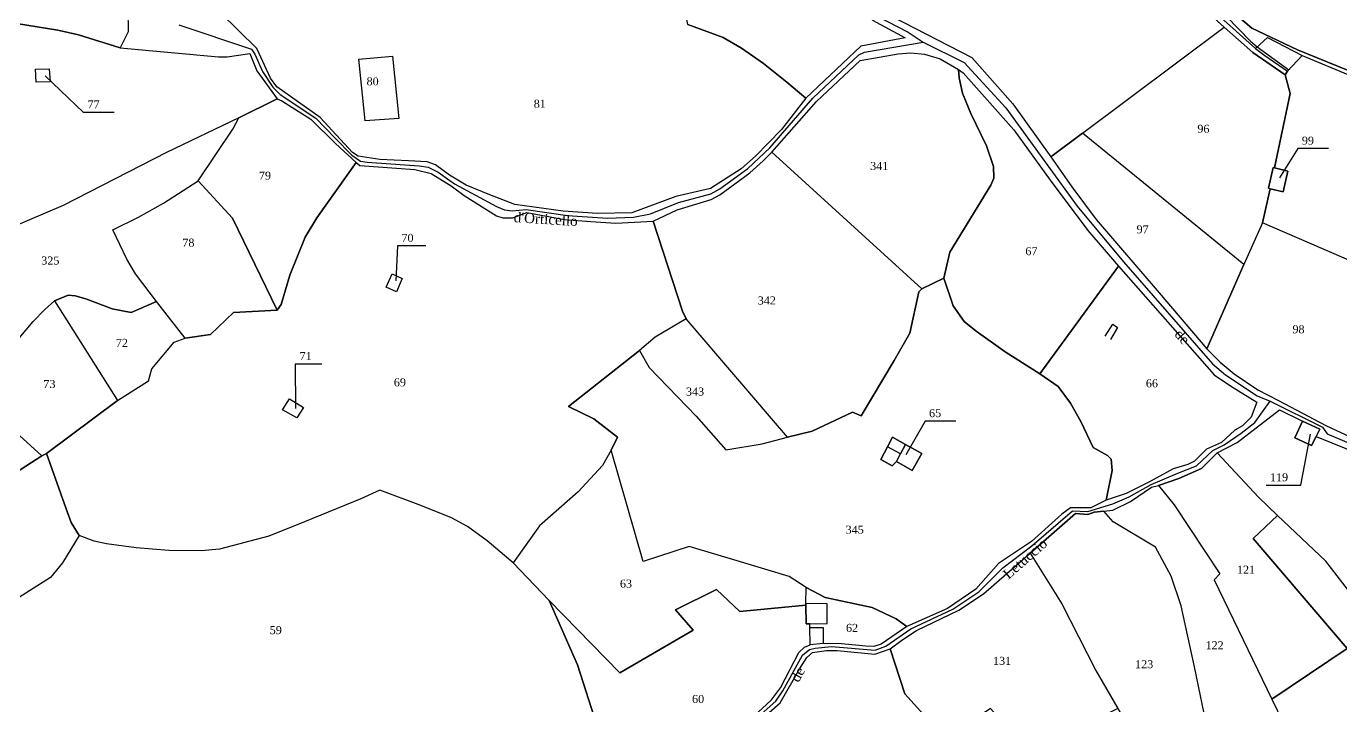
# Model space of a CAD drawing. Extents: x 1204521 to 1207304, y 6151741 to 6153999.
# Drawn here: x 1206686.7 to 1207015.1, y 6153472.7 to 6153642.6 of the extents above; entities that cross this region are included whole.
import ezdxf

# ---------------------------------------------------------------- set-up
doc = ezdxf.new("R2010")
doc.units = 0
doc.linetypes.add('CONTINU', pattern=[0])
for name, color, linetype in [('1LIEUDIT', 7, 'CONTINU'), ('1PARCELLE', 7, 'CONTINU'), ('1SECTION', 7, 'CONTINU'), ('1SUBDSECT', 7, 'CONTINU'), ('1TRONFLUV', 7, 'CONTINU'), ('1TROUPARCELLE', 7, 'CONTINU'), ('1ZONCOMM', 7, 'CONTINU'), ('3BATIDUR', 7, 'CONTINU'), ('3FISCLINE', 7, 'CONTINUOUS'), ('3FLECHEPAR', 7, 'CONTINU'), ('3PARCELLETEX', 7, 'CONTINU'), ('3ZONCOMMTEX', 7, 'CONTINU')]:
    doc.layers.add(name, color=color, linetype=linetype)
doc.styles.get("Standard").update_dxf_attribs({"font": 'Times New Roman'})

msp = doc.modelspace()

# ---------------------------------------------------------------- linework, layer by layer
at = {"layer": '1LIEUDIT'}
for points in [[(1207019.09, 6153630.74), (1207004.33, 6153636.68), (1206992.89, 6153642.11), (1206966.23, 6153664.88)], [(1206868.14, 6153467.34), (1206875.03, 6153473.44), (1206879.98, 6153481.99), (1206881.75, 6153484.77), (1206883.15, 6153486.04), (1206886.63, 6153486.49), (1206889.29, 6153486.54), (1206898.74, 6153485.59), (1206902.53, 6153486.93), (1206905.47, 6153489.09), (1206909.14, 6153491.5), (1206919.66, 6153496.62), (1206925.86, 6153500.68), (1206937.53, 6153510.84), (1206948.89, 6153520.8), (1206951.91, 6153520.53), (1206953.48, 6153521.12), (1206955.96, 6153521.36), (1206958.17, 6153521.64), (1206962.57, 6153523.77), (1206967.84, 6153527.34), (1206969.62, 6153527.78), (1206974.64, 6153529.51), (1206980.36, 6153531.99), (1206984.24, 6153535.97), (1206989.23, 6153538.53), (1206999.86, 6153546.71), (1207005.61, 6153543.9), (1207009.87, 6153541.85), (1207008.96, 6153540.04), (1207020.34, 6153535.47)], [(1206868.14, 6153467.34), (1206875.03, 6153473.44), (1206879.98, 6153481.99), (1206881.75, 6153484.77), (1206883.15, 6153486.04), (1206886.63, 6153486.49), (1206889.29, 6153486.54), (1206898.74, 6153485.59), (1206902.53, 6153486.93), (1206905.47, 6153489.09), (1206909.14, 6153491.5), (1206919.66, 6153496.62), (1206925.86, 6153500.68), (1206937.53, 6153510.84), (1206948.89, 6153520.8), (1206951.91, 6153520.53), (1206953.48, 6153521.12), (1206955.96, 6153521.36), (1206958.17, 6153521.64), (1206962.57, 6153523.77), (1206967.84, 6153527.34), (1206969.62, 6153527.78), (1206974.64, 6153529.51), (1206980.36, 6153531.99), (1206984.24, 6153535.97), (1206989.23, 6153538.53), (1206999.86, 6153546.71), (1207005.61, 6153543.9), (1207009.87, 6153541.85), (1207008.96, 6153540.04), (1207020.34, 6153535.47)]]:
    msp.add_lwpolyline(points, dxfattribs=at)
at = {"layer": '1PARCELLE'}
for points in [[(1206683.03, 6153694.46), (1206687.76, 6153690.14), (1206690.2, 6153686.95), (1206701.74, 6153661.17), (1206704.81, 6153654.39), (1206707.32, 6153650.19), (1206712.08, 6153646.85), (1206712.12, 6153641.2), (1206710.12, 6153637.24), (1206699.76, 6153640.5), (1206694.55, 6153641.66), (1206684.27, 6153643.28)], [(1206852, 6153643.06), (1206860.82, 6153639.79), (1206865.39, 6153637.1), (1206870.87, 6153633.26), (1206876.72, 6153628.66), (1206881.5, 6153624.63), (1206875.35, 6153616.8), (1206868.87, 6153610.08), (1206865.3, 6153606.97), (1206857.67, 6153602.04), (1206849.02, 6153600.01), (1206843.85, 6153598.08), (1206838.02, 6153595.94), (1206829.41, 6153595.79), (1206820.81, 6153596.37), (1206820.81, 6153596.37), (1206808.78, 6153598.01), (1206802.54, 6153600.45), (1206796.59, 6153602.85), (1206792.4, 6153605.33), (1206788.94, 6153607.92), (1206786.82, 6153608.68), (1206782.17, 6153608.96), (1206775.05, 6153609.25), (1206769.59, 6153610.16), (1206768.16, 6153611.01), (1206760.09, 6153619.82), (1206749.26, 6153627.43), (1206747.7, 6153629.66), (1206744.27, 6153637.03), (1206735.17, 6153646.02)], [(1206684.27, 6153643.28), (1206694.55, 6153641.66), (1206699.76, 6153640.5), (1206710.12, 6153637.24), (1206734.71, 6153634.99), (1206736.88, 6153634.93), (1206742.55, 6153635.82), (1206744.28, 6153631.46), (1206749.37, 6153624.43), (1206739.79, 6153619.73), (1206721.71, 6153611.02), (1206695.88, 6153597.81), (1206682.4, 6153592.04)], [(1206682.73, 6153562), (1206688.4, 6153568.82), (1206691.29, 6153571.81), (1206693.73, 6153573.93), (1206697.11, 6153575.36), (1206698.87, 6153575.24), (1206701.57, 6153574.46), (1206708.18, 6153571.97), (1206712.93, 6153571.03), (1206719.26, 6153573.78), (1206714, 6153580.68), (1206711.82, 6153584.37), (1206708.32, 6153591.73), (1206714.75, 6153594.86), (1206721, 6153598.35), (1206729.61, 6153603.94), (1206738.32, 6153616.89), (1206739.79, 6153619.73), (1206739.79, 6153619.73), (1206721.71, 6153611.02), (1206695.88, 6153597.81), (1206682.4, 6153592.04)], [(1206673.9, 6153550.31), (1206690.59, 6153535.22), (1206682.57, 6153530.06)], [(1206682.57, 6153530.06), (1206690.59, 6153535.22), (1206691.76, 6153535.76), (1206696.61, 6153521.94), (1206697.94, 6153518.56), (1206699.9, 6153515.27), (1206695.7, 6153508.45), (1206692.7, 6153504.75), (1206682.2, 6153498.1)], [(1206829.3, 6153467.63), (1206824.41, 6153482.95), (1206817.3, 6153498.99), (1206808.33, 6153508.41), (1206808.33, 6153508.41), (1206801.83, 6153513.98), (1206796.96, 6153517.49), (1206792.92, 6153519.7), (1206785.27, 6153522.74), (1206775.03, 6153526.58), (1206770.29, 6153524.42), (1206756.21, 6153518.67), (1206747.28, 6153515.1), (1206735, 6153511.86), (1206730.43, 6153511.47), (1206722.33, 6153511.52), (1206714.12, 6153512.16), (1206706.75, 6153513.2), (1206703.68, 6153513.88), (1206699.9, 6153515.27), (1206695.7, 6153508.45), (1206692.7, 6153504.75), (1206682.2, 6153498.1)], [(1206868.32, 6153469.96), (1206872.85, 6153474.16), (1206875.13, 6153477.18), (1206879.72, 6153486.05), (1206881.14, 6153487.35), (1206882.59, 6153487.92), (1206882.59, 6153487.92), (1206882.46, 6153492.26), (1206882.44, 6153493.17), (1206881.55, 6153493.16), (1206881.47, 6153497.89), (1206864.95, 6153496.28), (1206859.12, 6153501.74), (1206848.92, 6153496.7), (1206853.3, 6153491.57), (1206835, 6153480.96), (1206817.3, 6153498.99), (1206824.41, 6153482.95), (1206829.3, 6153467.63)]]:
    msp.add_lwpolyline(points, dxfattribs=at)
for points in [[(1206944.2, 6153684.88), (1206891.26, 6153658.57), (1206900.13, 6153646.58), (1206922.94, 6153634.81), (1206933.22, 6153623.19), (1206942.66, 6153609.97), (1206950.63, 6153615.84), (1206986, 6153642.39), (1206982.57, 6153645.46), (1206964.13, 6153656.64), (1206962.52, 6153658.26), (1206944.2, 6153684.88)], [(1206852, 6153643.06), (1206850.62, 6153649.78), (1206880.03, 6153660.15), (1206882.5, 6153661.72), (1206885.08, 6153663.61), (1206885.55, 6153660.2), (1206898.14, 6153644.1), (1206906.28, 6153639.67), (1206895.18, 6153637.64), (1206881.5, 6153624.63), (1206876.72, 6153628.66), (1206870.87, 6153633.26), (1206865.39, 6153637.1), (1206860.82, 6153639.79), (1206852, 6153643.06)], [(1206997.49, 6153601.98), (1206995.58, 6153593.49), (1206990.89, 6153583.02), (1206950.63, 6153615.84), (1206986, 6153642.39), (1206993.16, 6153636.03), (1207001.22, 6153630.46), (1207002.48, 6153625.83), (1206998.6, 6153607.19), (1206998.23, 6153607.29), (1206997.05, 6153602.09), (1206997.49, 6153601.98)], [(1206779.81, 6153619.53), (1206771.39, 6153618.93), (1206769.74, 6153634.36), (1206778.18, 6153635.14), (1206779.81, 6153619.53)], [(1206915.98, 6153579.6), (1206910.43, 6153576.92), (1206872.95, 6153611.11), (1206884.14, 6153623.78), (1206895.04, 6153634.04), (1206904.56, 6153635.69), (1206907.73, 6153636), (1206911.14, 6153635.65), (1206915.02, 6153634.46), (1206919.64, 6153631.81), (1206919.75, 6153629.72), (1206920.65, 6153625.91), (1206922.69, 6153620.79), (1206926.65, 6153612.69), (1206928.36, 6153607.54), (1206928.41, 6153604.58), (1206927.73, 6153602.91), (1206917.45, 6153586.09), (1206915.98, 6153579.6)], [(1206997.49, 6153601.98), (1207000.77, 6153601.23), (1207001.93, 6153606.39), (1206998.6, 6153607.19), (1207002.48, 6153625.83), (1207001.22, 6153630.46), (1207001.86, 6153631.36), (1207005.48, 6153635.3), (1207017.86, 6153630.11), (1207024.05, 6153626.03), (1207031.92, 6153618.78), (1207041.75, 6153610.17), (1207038.16, 6153603.06), (1207036.95, 6153596.47), (1207035.23, 6153593.3), (1207031.02, 6153586.28), (1207028.33, 6153579.28), (1206995.58, 6153593.49), (1206997.49, 6153601.98)], [(1206692.65, 6153628.7), (1206689.15, 6153628.66), (1206688.95, 6153631.86), (1206692.44, 6153631.98), (1206692.65, 6153628.7)], [(1206939.96, 6153555.72), (1206931.29, 6153561.19), (1206924.07, 6153566.35), (1206921.07, 6153568.78), (1206918.32, 6153572.73), (1206915.98, 6153579.6), (1206917.45, 6153586.09), (1206927.73, 6153602.91), (1206928.41, 6153604.58), (1206928.36, 6153607.54), (1206926.65, 6153612.69), (1206922.69, 6153620.79), (1206920.65, 6153625.91), (1206919.75, 6153629.72), (1206919.64, 6153631.81), (1206920.8, 6153630.96), (1206933.44, 6153616.67), (1206942.53, 6153604.15), (1206951.95, 6153591.52), (1206959.63, 6153582.65), (1206939.96, 6153555.72)], [(1206739.79, 6153619.73), (1206749.37, 6153624.43), (1206750.54, 6153623.95), (1206757.81, 6153619.41), (1206763.98, 6153613.26), (1206769.15, 6153608.51), (1206759.29, 6153594.73), (1206756.39, 6153589.85), (1206752.57, 6153580.38), (1206750.38, 6153573), (1206749.39, 6153571.65), (1206738.25, 6153594.63), (1206729.61, 6153603.94), (1206738.32, 6153616.89), (1206739.79, 6153619.73)], [(1206950.63, 6153615.84), (1206942.66, 6153609.97), (1206947.91, 6153602.44), (1206953.99, 6153594.29), (1206969.73, 6153575.92), (1206981.64, 6153561.95), (1206990.89, 6153583.02), (1206950.63, 6153615.84)], [(1206801.83, 6153513.98), (1206796.96, 6153517.49), (1206792.92, 6153519.7), (1206785.27, 6153522.74), (1206775.03, 6153526.58), (1206770.29, 6153524.42), (1206756.21, 6153518.67), (1206747.28, 6153515.1), (1206735, 6153511.86), (1206730.43, 6153511.47), (1206722.33, 6153511.52), (1206714.12, 6153512.16), (1206706.75, 6153513.2), (1206703.68, 6153513.88), (1206699.9, 6153515.27), (1206697.94, 6153518.56), (1206696.61, 6153521.94), (1206691.76, 6153535.76), (1206709.44, 6153549.05), (1206717.26, 6153553.92), (1206718.02, 6153556.98), (1206723.61, 6153563.61), (1206726.41, 6153564.65), (1206732.68, 6153565.51), (1206738.46, 6153571.07), (1206749.39, 6153571.65), (1206750.38, 6153573), (1206752.57, 6153580.38), (1206756.39, 6153589.85), (1206759.29, 6153594.73), (1206769.15, 6153608.51), (1206770.02, 6153607.79), (1206783.76, 6153606.8), (1206787.84, 6153605.77), (1206792.85, 6153602.7), (1206796.1, 6153600.32), (1206804.17, 6153595.24), (1206805.78, 6153594.72), (1206808.24, 6153594.67), (1206811.74, 6153596.05), (1206821.14, 6153594.27), (1206827.74, 6153593.75), (1206834.01, 6153593.34), (1206843.31, 6153593.91), (1206850.68, 6153571.4), (1206851.55, 6153569.48), (1206843.79, 6153564.84), (1206839.92, 6153561.52), (1206822.18, 6153547.55), (1206828.5, 6153544.44), (1206834.4, 6153539.87), (1206832.86, 6153536.65), (1206830.7, 6153532.77), (1206824.62, 6153526.21), (1206814.92, 6153517.73), (1206808.33, 6153508.41), (1206801.83, 6153513.98)], [(1206851.55, 6153569.48), (1206850.68, 6153571.4), (1206843.31, 6153593.91), (1206849.3, 6153596.7), (1206857.79, 6153599.32), (1206860, 6153600.46), (1206867.45, 6153605.94), (1206870.84, 6153608.93), (1206872.95, 6153611.11), (1206910.43, 6153576.92), (1206909.73, 6153576.16), (1206907.49, 6153565.86), (1206903.57, 6153559.02), (1206895.31, 6153545.2), (1206893.11, 6153546.12), (1206883.07, 6153541.37), (1206876.85, 6153539.84), (1206851.55, 6153569.48)], [(1206997.49, 6153601.98), (1207000.77, 6153601.23), (1207001.93, 6153606.39), (1206998.6, 6153607.19), (1206998.23, 6153607.29), (1206997.05, 6153602.09), (1206997.49, 6153601.98)], [(1206726.41, 6153564.65), (1206719.26, 6153573.78), (1206714, 6153580.68), (1206711.82, 6153584.37), (1206708.32, 6153591.73), (1206714.75, 6153594.86), (1206721, 6153598.35), (1206729.61, 6153603.94), (1206738.25, 6153594.63), (1206749.39, 6153571.65), (1206738.46, 6153571.07), (1206732.68, 6153565.51), (1206726.41, 6153564.65)], [(1207028.33, 6153579.28), (1206995.58, 6153593.49), (1206990.89, 6153583.02), (1206981.64, 6153561.95), (1206985, 6153558.62), (1206988.51, 6153555.68), (1206994.38, 6153551.73), (1206999.57, 6153549.07), (1207011.43, 6153542.8), (1207017.45, 6153539.96), (1207021.3, 6153538.15), (1207020.08, 6153557.88), (1207028.33, 6153579.28)], [(1206956.51, 6153524.07), (1206957.97, 6153531.49), (1206957.8, 6153534.35), (1206956.85, 6153535.24), (1206953.24, 6153537.31), (1206950.15, 6153543.78), (1206947.6, 6153548.34), (1206944.48, 6153552.49), (1206939.96, 6153555.72), (1206959.63, 6153582.65), (1206983.51, 6153555.48), (1206987.87, 6153552.52), (1206994.18, 6153548.59), (1206992.78, 6153544.83), (1206990.58, 6153542.71), (1206988.69, 6153541.64), (1206985.37, 6153538.56), (1206981.59, 6153536.88), (1206978.61, 6153533.83), (1206976.92, 6153533.01), (1206973.26, 6153531.93), (1206967.34, 6153528.67), (1206961.47, 6153525.81), (1206956.51, 6153524.07)], [(1206779.16, 6153576.24), (1206776.62, 6153577.4), (1206778.1, 6153580.7), (1206780.6, 6153579.53), (1206779.16, 6153576.24)], [(1206904.01, 6153494.44), (1206898.04, 6153497.29), (1206886.29, 6153499.75), (1206881.55, 6153502.29), (1206877.3, 6153505.05), (1206865.14, 6153508.72), (1206852.3, 6153512.56), (1206840.79, 6153508.76), (1206832.86, 6153536.65), (1206834.4, 6153539.87), (1206828.5, 6153544.44), (1206822.18, 6153547.55), (1206839.92, 6153561.52), (1206842.29, 6153557.31), (1206854.03, 6153545.15), (1206861.46, 6153536.66), (1206870.54, 6153538.22), (1206876.85, 6153539.84), (1206883.07, 6153541.37), (1206893.11, 6153546.12), (1206895.31, 6153545.2), (1206903.57, 6153559.02), (1206907.49, 6153565.86), (1206909.73, 6153576.16), (1206910.43, 6153576.92), (1206915.98, 6153579.6), (1206918.32, 6153572.73), (1206921.07, 6153568.78), (1206924.07, 6153566.35), (1206931.29, 6153561.19), (1206939.96, 6153555.72), (1206944.48, 6153552.49), (1206947.6, 6153548.34), (1206950.15, 6153543.78), (1206953.24, 6153537.31), (1206956.85, 6153535.24), (1206957.8, 6153534.35), (1206957.97, 6153531.49), (1206956.51, 6153524.07), (1206952.68, 6153522.17), (1206947.63, 6153522.21), (1206945.47, 6153520.63), (1206937.86, 6153513.76), (1206929.61, 6153508.28), (1206923.97, 6153501.85), (1206916.86, 6153497.02), (1206906.67, 6153492.49), (1206904.01, 6153494.44)], [(1206693.73, 6153573.93), (1206709.44, 6153549.05), (1206717.26, 6153553.92), (1206718.02, 6153556.98), (1206723.61, 6153563.61), (1206726.41, 6153564.65), (1206719.26, 6153573.78), (1206712.93, 6153571.03), (1206708.18, 6153571.97), (1206701.57, 6153574.46), (1206698.87, 6153575.24), (1206697.11, 6153575.36), (1206693.73, 6153573.93)], [(1206673.9, 6153550.31), (1206675.18, 6153552.09), (1206682.73, 6153562), (1206688.4, 6153568.82), (1206691.29, 6153571.81), (1206693.73, 6153573.93), (1206709.44, 6153549.05), (1206691.76, 6153535.76), (1206690.59, 6153535.22), (1206673.9, 6153550.31)], [(1206851.55, 6153569.48), (1206843.79, 6153564.84), (1206839.92, 6153561.52), (1206842.29, 6153557.31), (1206854.03, 6153545.15), (1206861.46, 6153536.66), (1206870.54, 6153538.22), (1206876.85, 6153539.84), (1206851.55, 6153569.48)], [(1206754.27, 6153544.66), (1206750.67, 6153546.67), (1206752.42, 6153549.44), (1206755.94, 6153547.27), (1206754.27, 6153544.66)], [(1207059.51, 6153499.57), (1207037.32, 6153480.73), (1207017.04, 6153501.53), (1207011.41, 6153508.85), (1206999.31, 6153520.25), (1206994.57, 6153524.83), (1206984.24, 6153535.97), (1206989.23, 6153538.53), (1206999.86, 6153546.71), (1207005.61, 6153543.9), (1207003.69, 6153539.73), (1207007.84, 6153537.79), (1207008.96, 6153540.04), (1207020.34, 6153535.47), (1207026.16, 6153531.49), (1207030.18, 6153528.9), (1207047.13, 6153511.27), (1207059.51, 6153499.57)], [(1207005.61, 6153543.9), (1207003.69, 6153539.73), (1207007.84, 6153537.79), (1207008.96, 6153540.04), (1207009.87, 6153541.85), (1207005.61, 6153543.9)], [(1206901.88, 6153537.48), (1206900.21, 6153534.31), (1206903.06, 6153532.69), (1206904.13, 6153533.81), (1206908.07, 6153531.55), (1206910.42, 6153535.76), (1206906.38, 6153538.04), (1206903.16, 6153539.86), (1206901.88, 6153537.48)], [(1206832.86, 6153536.65), (1206830.7, 6153532.77), (1206824.62, 6153526.21), (1206814.92, 6153517.73), (1206808.33, 6153508.41), (1206817.3, 6153498.99), (1206835, 6153480.96), (1206853.3, 6153491.57), (1206848.92, 6153496.7), (1206859.12, 6153501.74), (1206864.95, 6153496.28), (1206881.47, 6153497.89), (1206881.47, 6153498.26), (1206881.55, 6153502.29), (1206877.3, 6153505.05), (1206865.14, 6153508.72), (1206852.3, 6153512.56), (1206840.79, 6153508.76), (1206832.86, 6153536.65)], [(1206999.31, 6153520.25), (1206994.57, 6153524.83), (1206984.24, 6153535.97), (1206980.36, 6153531.99), (1206974.64, 6153529.51), (1206969.62, 6153527.78), (1206973.48, 6153522.94), (1206984.88, 6153505.72), (1206983.52, 6153504.17), (1206997.89, 6153474.37), (1207016.69, 6153486.99), (1206993.23, 6153514.51), (1206999.31, 6153520.25)], [(1207007.26, 6153455.08), (1206997.84, 6153446.95), (1207003.71, 6153439.37), (1206998.97, 6153434.42), (1206992.29, 6153441.9), (1206986.49, 6153450.18), (1206982.03, 6153465.95), (1206978.56, 6153482.4), (1206975.22, 6153497.7), (1206972.79, 6153505.13), (1206968.83, 6153512.36), (1206958.22, 6153518.69), (1206955.96, 6153521.36), (1206958.17, 6153521.64), (1206962.57, 6153523.77), (1206967.84, 6153527.34), (1206969.62, 6153527.78), (1206973.48, 6153522.94), (1206984.88, 6153505.72), (1206983.52, 6153504.17), (1206997.89, 6153474.37), (1207007.26, 6153455.08)], [(1206971.46, 6153445.09), (1206973.19, 6153445.13), (1206986.49, 6153450.18), (1206982.03, 6153465.95), (1206978.56, 6153482.4), (1206975.22, 6153497.7), (1206972.79, 6153505.13), (1206968.83, 6153512.36), (1206958.22, 6153518.69), (1206955.96, 6153521.36), (1206953.48, 6153521.12), (1206951.91, 6153520.53), (1206948.89, 6153520.8), (1206937.53, 6153510.84), (1206945.44, 6153498.22), (1206953.94, 6153481.48), (1206959.4, 6153472.01), (1206963.96, 6153464.27), (1206966.98, 6153457.31), (1206968.39, 6153453.22), (1206971.46, 6153445.09)], [(1207037.32, 6153480.73), (1207017.04, 6153501.53), (1207011.41, 6153508.85), (1206999.31, 6153520.25), (1206993.23, 6153514.51), (1207016.69, 6153486.99), (1206997.89, 6153474.37), (1207007.26, 6153455.08), (1207037.32, 6153480.73)], [(1206916.33, 6153464.41), (1206906.24, 6153475.65), (1206902.53, 6153486.93), (1206905.47, 6153489.09), (1206909.14, 6153491.5), (1206919.66, 6153496.62), (1206925.86, 6153500.68), (1206937.53, 6153510.84), (1206945.44, 6153498.22), (1206953.94, 6153481.48), (1206959.4, 6153472.01), (1206937.25, 6153461.14), (1206927.59, 6153472.04), (1206916.33, 6153464.41)], [(1206882.59, 6153487.92), (1206882.46, 6153492.26), (1206882.44, 6153493.17), (1206881.55, 6153493.16), (1206881.47, 6153497.89), (1206881.47, 6153498.26), (1206881.55, 6153502.29), (1206886.29, 6153499.75), (1206898.04, 6153497.29), (1206904.01, 6153494.44), (1206906.67, 6153492.49), (1206900.29, 6153488.13), (1206898.44, 6153487.51), (1206896.5, 6153487.59), (1206890.39, 6153488.22), (1206885.77, 6153488.31), (1206882.59, 6153487.92)], [(1206916.2, 6153442.39), (1206915.24, 6153440.93), (1206908.6, 6153438.87), (1206898.28, 6153435.91), (1206892.95, 6153435.84), (1206881.75, 6153446.46), (1206860.94, 6153461.87), (1206863.22, 6153463.26), (1206868.14, 6153467.34), (1206875.03, 6153473.44), (1206879.98, 6153481.99), (1206881.75, 6153484.77), (1206883.15, 6153486.04), (1206886.63, 6153486.49), (1206889.29, 6153486.54), (1206898.74, 6153485.59), (1206902.53, 6153486.93), (1206906.24, 6153475.65), (1206916.33, 6153464.41), (1206925.81, 6153453.9), (1206919.45, 6153447.91), (1206917.59, 6153445.14), (1206916.2, 6153442.39)]]:
    msp.add_lwpolyline(points, close=True, dxfattribs=at)
at = {"layer": '1SECTION'}
msp.add_lwpolyline([(1206966.23, 6153664.88), (1206992.89, 6153642.11), (1207004.33, 6153636.68), (1207019.09, 6153630.74)], dxfattribs=at)
at = {"layer": '1SUBDSECT'}
msp.add_lwpolyline([(1207019.09, 6153630.74), (1207004.33, 6153636.68), (1206992.89, 6153642.11), (1206966.23, 6153664.88)], dxfattribs=at)
at = {"layer": '1TRONFLUV'}
msp.add_lwpolyline([(1206983.59, 6153648.1), (1206992.57, 6153638.9), (1206994.25, 6153637.43), (1207002.17, 6153631.69), (1207001.86, 6153631.36), (1207001.22, 6153630.46), (1206993.16, 6153636.03), (1206986, 6153642.39), (1206982.57, 6153645.46)], dxfattribs=at)
at = {"layer": '1TROUPARCELLE'}
for points in [[(1206769.74, 6153634.36), (1206778.18, 6153635.14), (1206779.81, 6153619.53), (1206771.39, 6153618.93), (1206769.74, 6153634.36)], [(1206688.95, 6153631.86), (1206692.44, 6153631.98), (1206692.65, 6153628.7), (1206689.15, 6153628.66), (1206688.95, 6153631.86)], [(1206776.62, 6153577.4), (1206778.1, 6153580.7), (1206780.6, 6153579.53), (1206779.16, 6153576.24), (1206776.62, 6153577.4)], [(1206750.67, 6153546.67), (1206752.42, 6153549.44), (1206755.94, 6153547.27), (1206754.27, 6153544.66), (1206750.67, 6153546.67)], [(1206904.13, 6153533.81), (1206903.06, 6153532.69), (1206900.21, 6153534.31), (1206901.88, 6153537.48), (1206903.16, 6153539.86), (1206906.38, 6153538.04), (1206910.42, 6153535.76), (1206908.07, 6153531.55), (1206904.13, 6153533.81)]]:
    msp.add_lwpolyline(points, close=True, dxfattribs=at)
at = {"layer": '1ZONCOMM'}
for points in [[(1206899.16, 6153645.19), (1206907.04, 6153641.11), (1206910.75, 6153638.65), (1206921.07, 6153633.58), (1206931.48, 6153622.19), (1206949.3, 6153597.64), (1206960.82, 6153583.68), (1206983.1, 6153558.19), (1206986.35, 6153555.44), (1206994.24, 6153550.18), (1206997.48, 6153548.83), (1207010.57, 6153542.32), (1207011.77, 6153540.67), (1207025.11, 6153535.02)], [(1206899.16, 6153645.19), (1206907.04, 6153641.11), (1206910.75, 6153638.65), (1206921.07, 6153633.58), (1206931.48, 6153622.19), (1206949.3, 6153597.64), (1206960.82, 6153583.68), (1206983.1, 6153558.19), (1206986.35, 6153555.44), (1206994.24, 6153550.18), (1206997.48, 6153548.83), (1207010.57, 6153542.32), (1207011.77, 6153540.67), (1207025.11, 6153535.02)], [(1206899.16, 6153645.19), (1206907.04, 6153641.11), (1206910.75, 6153638.65), (1206921.07, 6153633.58), (1206931.48, 6153622.19), (1206949.3, 6153597.64), (1206960.82, 6153583.68), (1206983.1, 6153558.19), (1206986.35, 6153555.44), (1206994.24, 6153550.18), (1206997.48, 6153548.83), (1207010.57, 6153542.32), (1207011.77, 6153540.67), (1207025.11, 6153535.02)], [(1206724.8, 6153642.99), (1206742.93, 6153636.88), (1206743.79, 6153635.64), (1206745.67, 6153631.27), (1206748.26, 6153627.36), (1206750.15, 6153625.5), (1206759.06, 6153619.6), (1206763.74, 6153614.67), (1206768.04, 6153610.37), (1206770.18, 6153608.9), (1206771.83, 6153608.64), (1206784.86, 6153607.73), (1206787.11, 6153607.34), (1206789.6, 6153606.11), (1206793.71, 6153603.21), (1206804.14, 6153597.54), (1206806.18, 6153596.69), (1206808.11, 6153596.44), (1206811.63, 6153596.79), (1206821.89, 6153595.27), (1206831.89, 6153594.6), (1206838.42, 6153594.84), (1206842.65, 6153595.73), (1206849.68, 6153598.53), (1206857.75, 6153600.69), (1206859.99, 6153601.99), (1206866.99, 6153607.02), (1206872.45, 6153612.22), (1206883.21, 6153624.6), (1206894.71, 6153635.42), (1206896.11, 6153636.12), (1206910.75, 6153638.65)], [(1206867.27, 6153467.93), (1206873.99, 6153473.88), (1206875.7, 6153476.46), (1206880.61, 6153485.38), (1206882.39, 6153486.74), (1206883.78, 6153487.12), (1206887.85, 6153487.5), (1206898.83, 6153486.62), (1206901.46, 6153487.6), (1206907.73, 6153491.94), (1206918.23, 6153496.85), (1206924.73, 6153501.19), (1206930.71, 6153507.16), (1206937.98, 6153512.67), (1206948.06, 6153521.48), (1206951.96, 6153521.3), (1206958.19, 6153523.18), (1206962.23, 6153524.92), (1206967.74, 6153528.04), (1206974.42, 6153530.86), (1206979.09, 6153532.7), (1206983.2, 6153536.5), (1206986, 6153537.94), (1206990.22, 6153540.86), (1206993.65, 6153543.55), (1206997.48, 6153548.83)]]:
    msp.add_lwpolyline(points, dxfattribs=at)
at = {"layer": '3BATIDUR'}
for points in [[(1206771.39, 6153618.93), (1206769.74, 6153634.36), (1206778.18, 6153635.14), (1206779.81, 6153619.53), (1206771.39, 6153618.93)], [(1206689.15, 6153628.66), (1206688.95, 6153631.86), (1206692.44, 6153631.98), (1206692.65, 6153628.7), (1206689.15, 6153628.66)], [(1206997.49, 6153601.98), (1206997.05, 6153602.09), (1206998.23, 6153607.29), (1206998.6, 6153607.19), (1207001.93, 6153606.39), (1207000.77, 6153601.23), (1206997.49, 6153601.98)], [(1206776.62, 6153577.4), (1206778.1, 6153580.7), (1206780.6, 6153579.53), (1206779.16, 6153576.24), (1206776.62, 6153577.4)], [(1206750.67, 6153546.67), (1206752.42, 6153549.44), (1206755.94, 6153547.27), (1206754.27, 6153544.66), (1206750.67, 6153546.67)], [(1207005.61, 6153543.9), (1207009.87, 6153541.85), (1207008.96, 6153540.04), (1207007.84, 6153537.79), (1207003.69, 6153539.73), (1207005.61, 6153543.9)], [(1206905.12, 6153535.68), (1206901.88, 6153537.48), (1206903.16, 6153539.86), (1206906.38, 6153538.04), (1206905.12, 6153535.68)], [(1206905.12, 6153535.68), (1206906.38, 6153538.04), (1206910.42, 6153535.76), (1206908.07, 6153531.55), (1206904.13, 6153533.81), (1206905.12, 6153535.68)], [(1206881.47, 6153498.26), (1206881.47, 6153497.89), (1206881.55, 6153493.16), (1206882.44, 6153493.17), (1206886.84, 6153493.24), (1206886.82, 6153498.16), (1206881.47, 6153498.26)], [(1206882.46, 6153492.26), (1206885.76, 6153492.29), (1206885.77, 6153488.31), (1206882.59, 6153487.92), (1206882.46, 6153492.26)]]:
    msp.add_lwpolyline(points, close=True, dxfattribs=at)
at = {"layer": '3FISCLINE'}
for points in [[(1206923.77, 6153803.49), (1206923.31, 6153763.67), (1206923.96, 6153751.49), (1206924.9, 6153739.18), (1206936.95, 6153707.26), (1206942.1, 6153699.72), (1206946.89, 6153690.25), (1206963.1, 6153664.05), (1206967.6, 6153659.74), (1206980.27, 6153649.17), (1206987.39, 6153642.78), (1206993.83, 6153637.06), (1206996.13, 6153635.27), (1207001.86, 6153631.36)], [(1206993.83, 6153637.06), (1206996.85, 6153639.79), (1207005.48, 6153635.3)], [(1206956.28, 6153565.13), (1206958.17, 6153568.09), (1206959.35, 6153567.31), (1206957.6, 6153564.31)]]:
    msp.add_lwpolyline(points, dxfattribs=at)
at = {"layer": '3FLECHEPAR'}
for points in [[(1206708.63, 6153621.04), (1206700.99, 6153621.05), (1206691.41, 6153630.23)], [(1207012.07, 6153612), (1207004.42, 6153612.01), (1206999.82, 6153604.69)], [(1206786.56, 6153587.68), (1206779.42, 6153587.69), (1206779.06, 6153578.97)], [(1206760.56, 6153558.12), (1206753.9, 6153558.13), (1206753.99, 6153547.06)], [(1206918.92, 6153543.85), (1206911.28, 6153543.86), (1206906.49, 6153535.47)], [(1206996.5, 6153527.84), (1207005.19, 6153527.82), (1207007.6, 6153540.58)]]:
    msp.add_lwpolyline(points, dxfattribs=at)

# ---------------------------------------------------------------- texts
at = {"layer": '3PARCELLETEX'}
for s, p in [('80', (1206771.72, 6153627.83)), ('77', (1206701.98, 6153622.05)), ('81', (1206813.48, 6153622.24)), ('96', (1206979.3, 6153615.98)), ('99', (1207005.41, 6153613.01)), ('341', (1206897.54, 6153606.67)), ('79', (1206744.81, 6153604.26)), ('97', (1206964.12, 6153590.83)), ('78', (1206725.68, 6153587.51)), ('70', (1206780.43, 6153588.69)), ('325', (1206690.43, 6153583.03)), ('67', (1206936.33, 6153585.36)), ('342', (1206869.45, 6153573.04)), ('98', (1207003.06, 6153565.84)), ('72', (1206709.06, 6153562.44)), ('71', (1206754.96, 6153559.13)), ('73', (1206690.95, 6153552.16)), ('69', (1206778.53, 6153552.57)), ('343', (1206851.52, 6153550.27)), ('66', (1206966.44, 6153552.32)), ('65', (1206912.26, 6153544.86)), ('119', (1206997.44, 6153528.84)), ('345', (1206891.42, 6153515.74)), ('121', (1206989.2, 6153505.72)), ('63', (1206835.02, 6153502.25)), ('62', (1206891.5, 6153491.18)), ('59', (1206747.51, 6153490.61)), ('122', (1206981.35, 6153486.85)), ('131', (1206928.24, 6153482.93)), ('123', (1206963.74, 6153482.1)), ('60', (1206853.04, 6153473.41))]:
    msp.add_text(s, height=2, dxfattribs=at).set_placement(p)
at = {"layer": '3ZONCOMMTEX'}
for s, rotation, p in [("d'Orticello", 356.4, (1206808.43, 6153593.64)), ('de', 311.4, (1206973.41, 6153565.47)), ('de', 311.4, (1206973.41, 6153565.47)), ('de', 311.4, (1206973.41, 6153565.47)), ('Letuccio', 41.1, (1206932.09, 6153504.21)), ('de', 61.1, (1206879.62, 6153478.38))]:
    msp.add_text(s, height=2.5, rotation=rotation, dxfattribs=at).set_placement(p)

doc.saveas('drawing.dxf')
